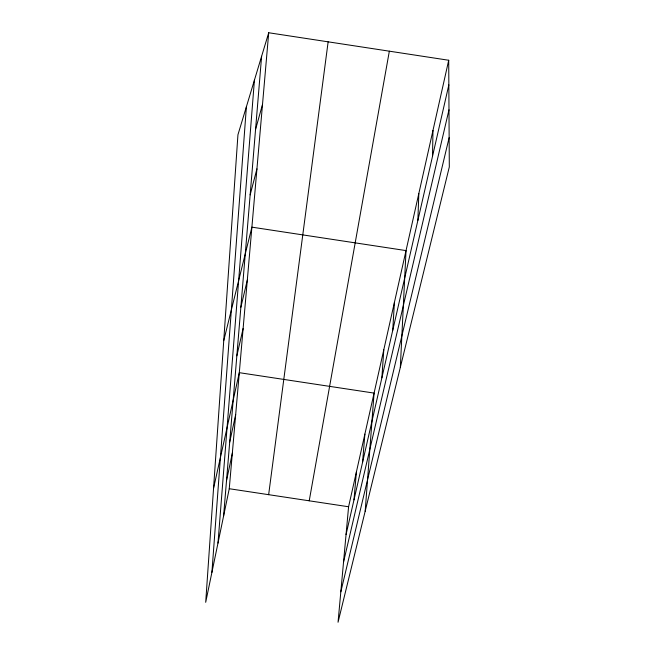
<?xml version="1.0" encoding="UTF-8"?>
<svg xmlns="http://www.w3.org/2000/svg" width="655" height="655" viewBox="0 0 655 655"><rect width="100%" height="100%" fill="white"/><g stroke="black" fill="none" stroke-linecap="round" stroke-linejoin="round"><path stroke-width="0.98" d="M432.505 156.349L432.98 130.419M417.874 220.383L418.823 193.528M400.32 367.43L406.034 250.595L251.897 227.154L223.74 340.657M392.746 330.3L394.408 302.438M381.881 377.829L383.797 349.745M211.909 572.364L246.403 106.716M365.179 511.219L374.079 393.098L239.304 372.679L213.555 488.311M217.984 543.093L254.427 80.123M362.583 462.25L364.876 434.118M223.584 516.099L261.615 56.281M268.714 32.75L237.945 134.758L205.695 602.313L229.258 488.728L268.714 32.75L448.708 60.252L449.305 166.968L338.046 622.25L348.591 506.757L448.708 60.252M353.978 499.896L356.41 471.878M268.648 494.681L328.139 41.83M309.226 500.805L389.34 51.18M226.515 480.639L232.345 453.121M229.7 442.15L235.677 414.566M346.053 534.586L448.847 84.872M236.84 355.845L243.136 328.417M343.548 562.031L448.986 109.811M240.86 307.252L247.312 280.103M340.829 591.801L449.142 137.632M250.153 194.862L256.94 168.875M255.573 129.387L262.516 104.423M229.258 488.728L348.591 506.757"/></g></svg>
